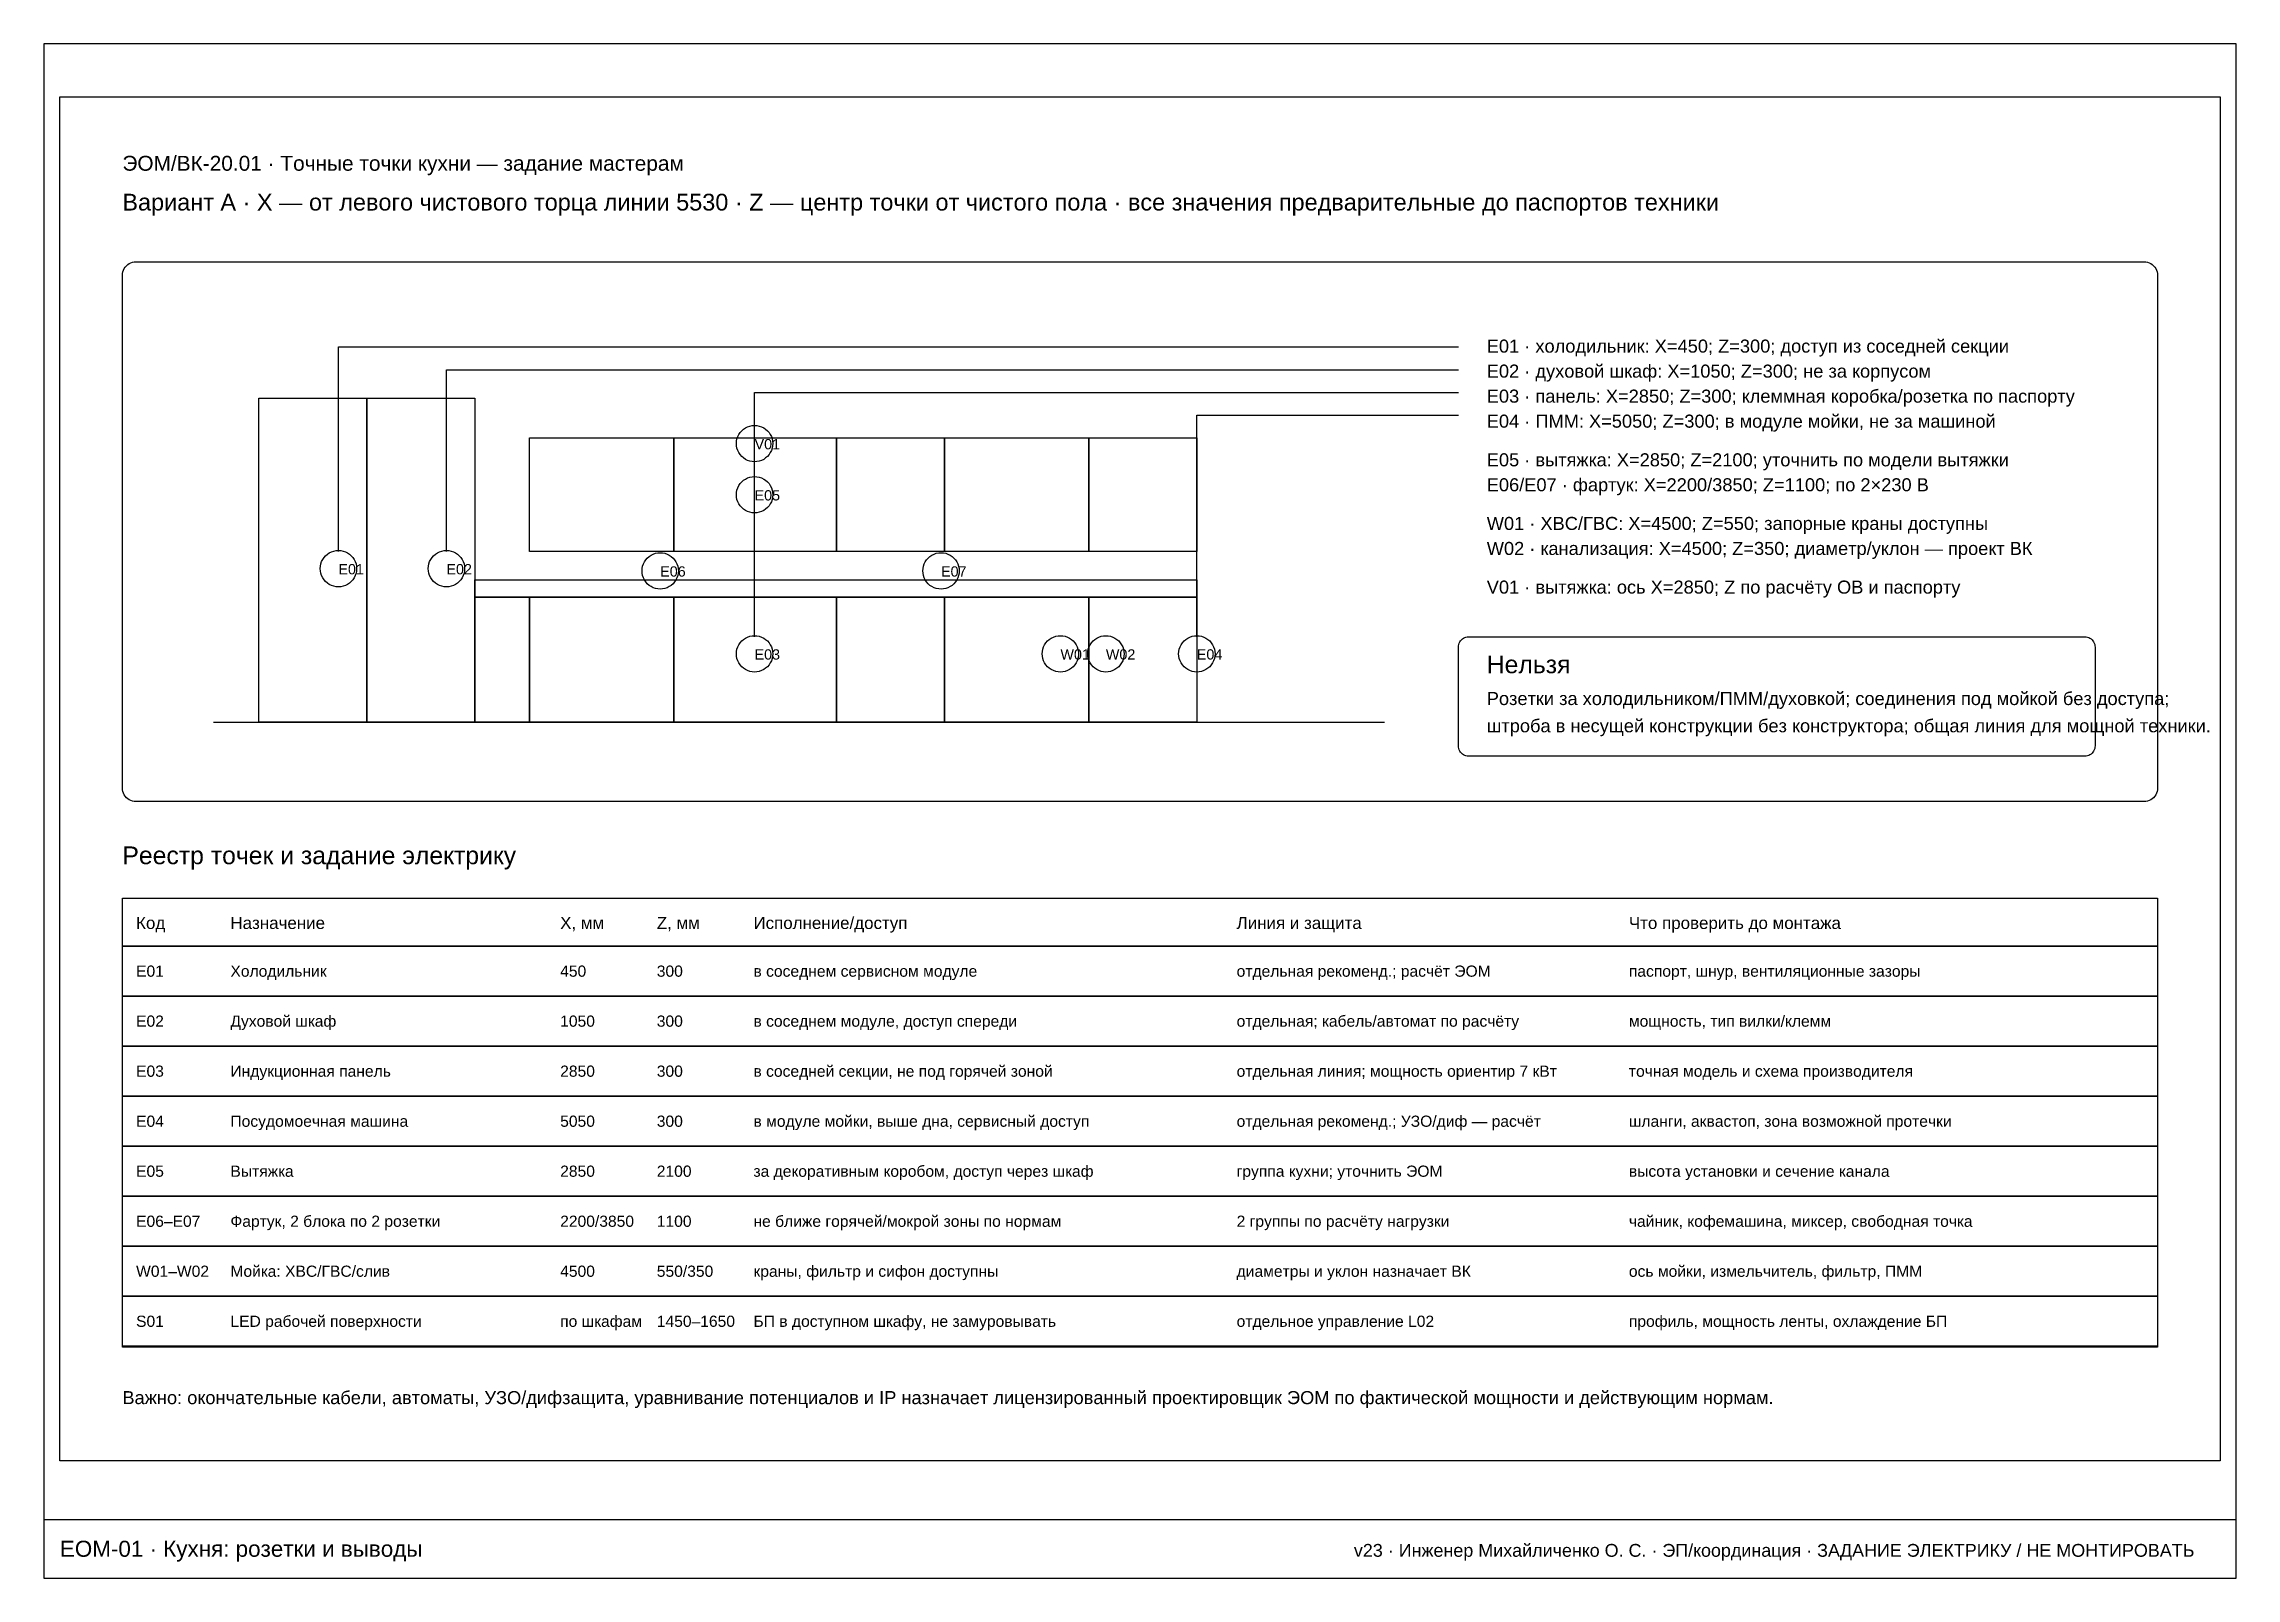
# Paper-space layout 'EOM-01' of a CAD drawing. Header units: millimetres. Extents: x 5 to 415, y 5 to 292.
import ezdxf

# ---------------------------------------------------------------- set-up
doc = ezdxf.new("R2010")
doc.units = ezdxf.units.MM
doc.linetypes.add('DASHED', pattern=[1.524, 1.27, -0.254])
for name, color, linetype in [('A-DIMS', 1, 'Continuous'), ('A-FRAME', 7, 'Continuous'), ('A-OBJECT', 8, 'Continuous'), ('A-TEXT', 7, 'Continuous'), ('A-WALL', 7, 'Continuous'), ('EOM-POWER', 2, 'DASHED'), ('VK-WATER', 5, 'Continuous')]:
    doc.layers.add(name, color=color, linetype=linetype)
doc.styles.add('ARIAL', font='arial.ttf')

psp = doc.layouts.new('EOM-01')

# ---------------------------------------------------------------- linework, layer by layer
at = {"layer": 'A-FRAME'}
psp.add_line((5, 16), (415, 16), dxfattribs=at)
psp.add_lwpolyline([(5, 5), (415, 5), (415, 292), (5, 292)], close=True, dxfattribs=at)
at = {"layer": 'A-OBJECT'}
for points in [[(8, 282.08), (412, 282.08), (412, 26.92), (8, 26.92), (8, 282.08)], [(22.25, 251.25), (397.75, 251.25), (398.09, 251.23), (398.41, 251.16), (398.73, 251.05), (399.03, 250.91), (399.31, 250.72), (399.56, 250.5), (399.78, 250.25), (399.96, 249.97), (400.11, 249.67), (400.22, 249.36), (400.28, 249.03), (400.31, 248.7), (400.31, 152.8), (400.28, 152.47), (400.22, 152.14), (400.11, 151.82), (399.96, 151.52), (399.78, 151.25), (399.56, 150.99), (399.31, 150.77), (399.03, 150.59), (398.73, 150.44), (398.41, 150.33), (398.09, 150.27), (397.75, 150.25), (22.25, 150.25), (21.91, 150.27), (21.59, 150.33), (21.27, 150.44), (20.97, 150.59), (20.69, 150.77), (20.44, 150.99), (20.22, 151.25), (20.04, 151.52), (19.89, 151.82), (19.78, 152.14), (19.72, 152.47), (19.69, 152.8), (19.69, 248.7), (19.72, 249.03), (19.78, 249.36), (19.89, 249.67), (20.04, 249.97), (20.22, 250.25), (20.44, 250.5), (20.69, 250.72), (20.97, 250.91), (21.27, 251.05), (21.59, 251.16), (21.91, 251.23), (22.25, 251.25), (22.25, 251.25)], [(45.21, 225.73), (65.41, 225.73), (65.41, 165.13), (45.21, 165.13), (45.21, 225.73)], [(65.41, 225.73), (85.61, 225.73), (85.61, 165.13), (65.41, 165.13), (65.41, 225.73)], [(95.82, 218.29), (122.82, 218.29), (122.82, 197.03), (95.82, 197.03), (95.82, 218.29)], [(122.82, 218.29), (153.23, 218.29), (153.23, 197.03), (122.82, 197.03), (122.82, 218.29)], [(141.32, 217.23), (141.29, 216.78), (141.2, 216.35), (141.06, 215.92), (140.86, 215.53), (140.62, 215.16), (140.32, 214.82), (139.99, 214.53), (139.62, 214.28), (139.22, 214.08), (138.8, 213.94), (138.36, 213.85), (137.92, 213.82), (137.47, 213.85), (137.04, 213.94), (136.62, 214.08), (136.22, 214.28), (135.85, 214.53), (135.51, 214.82), (135.22, 215.16), (134.97, 215.53), (134.77, 215.92), (134.63, 216.35), (134.54, 216.78), (134.52, 217.23), (134.54, 217.67), (134.63, 218.11), (134.77, 218.53), (134.97, 218.93), (135.22, 219.3), (135.51, 219.63), (135.85, 219.93), (136.22, 220.17), (136.62, 220.37), (137.04, 220.51), (137.47, 220.6), (137.92, 220.63), (138.36, 220.6), (138.8, 220.51), (139.22, 220.37), (139.62, 220.17), (139.99, 219.93), (140.32, 219.63), (140.62, 219.3), (140.86, 218.93), (141.06, 218.53), (141.2, 218.11), (141.29, 217.67), (141.32, 217.23), (141.32, 217.23)], [(153.23, 218.29), (173.43, 218.29), (173.43, 197.03), (153.23, 197.03), (153.23, 218.29)], [(173.43, 218.29), (200.43, 218.29), (200.43, 197.03), (173.43, 197.03), (173.43, 218.29)], [(200.43, 218.29), (220.63, 218.29), (220.63, 197.03), (200.43, 197.03), (200.43, 218.29)], [(85.61, 191.71), (220.63, 191.71), (220.63, 188.52), (85.61, 188.52), (85.61, 191.71)], [(85.61, 188.52), (95.82, 188.52), (95.82, 165.13), (85.61, 165.13), (85.61, 188.52)], [(95.82, 188.52), (122.82, 188.52), (122.82, 165.13), (95.82, 165.13), (95.82, 188.52)], [(122.82, 188.52), (153.23, 188.52), (153.23, 165.13), (122.82, 165.13), (122.82, 188.52)], [(153.23, 188.52), (173.43, 188.52), (173.43, 165.13), (153.23, 165.13), (153.23, 188.52)], [(173.43, 188.52), (200.43, 188.52), (200.43, 165.13), (173.43, 165.13), (173.43, 188.52)], [(200.43, 188.52), (220.63, 188.52), (220.63, 165.13), (200.43, 165.13), (200.43, 188.52)], [(271.45, 181.08), (386.7, 181.08), (386.95, 181.06), (387.19, 181.01), (387.43, 180.93), (387.65, 180.82), (387.86, 180.68), (388.05, 180.52), (388.22, 180.33), (388.35, 180.12), (388.46, 179.9), (388.55, 179.66), (388.59, 179.42), (388.61, 179.17), (388.61, 160.67), (388.59, 160.42), (388.55, 160.17), (388.46, 159.93), (388.35, 159.71), (388.22, 159.5), (388.05, 159.31), (387.86, 159.15), (387.65, 159.01), (387.43, 158.9), (387.19, 158.82), (386.95, 158.77), (386.7, 158.75), (271.45, 158.75), (271.2, 158.77), (270.96, 158.82), (270.72, 158.9), (270.49, 159.01), (270.29, 159.15), (270.1, 159.31), (269.93, 159.5), (269.79, 159.71), (269.68, 159.93), (269.6, 160.17), (269.55, 160.42), (269.54, 160.67), (269.54, 179.17), (269.55, 179.42), (269.6, 179.66), (269.68, 179.9), (269.79, 180.12), (269.93, 180.33), (270.1, 180.52), (270.29, 180.68), (270.49, 180.82), (270.72, 180.93), (270.96, 181.01), (271.2, 181.06), (271.45, 181.08), (271.45, 181.08)], [(19.69, 132.17), (400.31, 132.17), (400.31, 48.18), (19.69, 48.18), (19.69, 132.17)], [(19.69, 132.17), (400.31, 132.17), (400.31, 123.24), (19.69, 123.24), (19.69, 132.17)], [(19.69, 123.24), (400.31, 123.24), (400.31, 113.89), (19.69, 113.89), (19.69, 123.24)], [(19.69, 113.89), (400.31, 113.89), (400.31, 104.53), (19.69, 104.53), (19.69, 113.89)], [(19.69, 104.53), (400.31, 104.53), (400.31, 95.18), (19.69, 95.18), (19.69, 104.53)], [(19.69, 95.18), (400.31, 95.18), (400.31, 85.82), (19.69, 85.82), (19.69, 95.18)], [(19.69, 85.82), (400.31, 85.82), (400.31, 76.46), (19.69, 76.46), (19.69, 85.82)], [(19.69, 76.46), (400.31, 76.46), (400.31, 67.11), (19.69, 67.11), (19.69, 76.46)], [(19.69, 67.11), (400.31, 67.11), (400.31, 57.75), (19.69, 57.75), (19.69, 67.11)], [(19.69, 57.75), (400.31, 57.75), (400.31, 48.4), (19.69, 48.4), (19.69, 57.75)]]:
    psp.add_lwpolyline(points, close=True, dxfattribs=at)
psp.add_lwpolyline([(36.71, 165.13), (255.72, 165.13)], dxfattribs=at)
at = {"layer": 'A-WALL'}
for points in [[(60.09, 197.03), (60.09, 235.3), (269.54, 235.3)], [(80.29, 197.03), (80.29, 231.05), (269.54, 231.05)], [(137.92, 181.08), (137.92, 226.79), (269.54, 226.79)], [(220.63, 181.08), (220.63, 222.54), (269.54, 222.54)]]:
    psp.add_lwpolyline(points, dxfattribs=at)
at = {"layer": 'EOM-POWER'}
for points in [[(141.32, 207.66), (141.29, 207.21), (141.2, 206.78), (141.06, 206.36), (140.86, 205.96), (140.62, 205.59), (140.32, 205.25), (139.99, 204.96), (139.62, 204.71), (139.22, 204.51), (138.8, 204.37), (138.36, 204.28), (137.92, 204.26), (137.47, 204.28), (137.04, 204.37), (136.62, 204.51), (136.22, 204.71), (135.85, 204.96), (135.51, 205.25), (135.22, 205.59), (134.97, 205.96), (134.77, 206.36), (134.63, 206.78), (134.54, 207.21), (134.52, 207.66), (134.54, 208.1), (134.63, 208.54), (134.77, 208.96), (134.97, 209.36), (135.22, 209.73), (135.51, 210.06), (135.85, 210.36), (136.22, 210.6), (136.62, 210.8), (137.04, 210.94), (137.47, 211.03), (137.92, 211.06), (138.36, 211.03), (138.8, 210.94), (139.22, 210.8), (139.62, 210.6), (139.99, 210.36), (140.32, 210.06), (140.62, 209.73), (140.86, 209.36), (141.06, 208.96), (141.2, 208.54), (141.29, 208.1), (141.32, 207.66), (141.32, 207.66)], [(63.5, 193.84), (63.47, 193.39), (63.38, 192.96), (63.24, 192.53), (63.04, 192.14), (62.79, 191.77), (62.5, 191.43), (62.17, 191.14), (61.8, 190.89), (61.4, 190.69), (60.98, 190.55), (60.54, 190.46), (60.09, 190.43), (59.65, 190.46), (59.21, 190.55), (58.79, 190.69), (58.39, 190.89), (58.02, 191.14), (57.69, 191.43), (57.4, 191.77), (57.15, 192.14), (56.95, 192.53), (56.81, 192.96), (56.72, 193.39), (56.69, 193.84), (56.72, 194.28), (56.81, 194.72), (56.95, 195.14), (57.15, 195.54), (57.4, 195.91), (57.69, 196.24), (58.02, 196.54), (58.39, 196.78), (58.79, 196.98), (59.21, 197.12), (59.65, 197.21), (60.09, 197.24), (60.54, 197.21), (60.98, 197.12), (61.4, 196.98), (61.8, 196.78), (62.17, 196.54), (62.5, 196.24), (62.79, 195.91), (63.04, 195.54), (63.24, 195.14), (63.38, 194.72), (63.47, 194.28), (63.5, 193.84), (63.5, 193.84)], [(83.7, 193.84), (83.67, 193.39), (83.58, 192.96), (83.44, 192.53), (83.24, 192.14), (82.99, 191.77), (82.7, 191.43), (82.37, 191.14), (82, 190.89), (81.6, 190.69), (81.18, 190.55), (80.74, 190.46), (80.29, 190.43), (79.85, 190.46), (79.41, 190.55), (78.99, 190.69), (78.59, 190.89), (78.22, 191.14), (77.89, 191.43), (77.6, 191.77), (77.35, 192.14), (77.15, 192.53), (77.01, 192.96), (76.92, 193.39), (76.89, 193.84), (76.92, 194.28), (77.01, 194.72), (77.15, 195.14), (77.35, 195.54), (77.6, 195.91), (77.89, 196.24), (78.22, 196.54), (78.59, 196.78), (78.99, 196.98), (79.41, 197.12), (79.85, 197.21), (80.29, 197.24), (80.74, 197.21), (81.18, 197.12), (81.6, 196.98), (82, 196.78), (82.37, 196.54), (82.7, 196.24), (82.99, 195.91), (83.24, 195.54), (83.44, 195.14), (83.58, 194.72), (83.67, 194.28), (83.7, 193.84), (83.7, 193.84)], [(123.67, 193.41), (123.64, 192.97), (123.56, 192.53), (123.41, 192.11), (123.22, 191.71), (122.97, 191.34), (122.68, 191.01), (122.34, 190.71), (121.97, 190.47), (121.57, 190.27), (121.15, 190.13), (120.71, 190.04), (120.27, 190.01), (119.83, 190.04), (119.39, 190.13), (118.97, 190.27), (118.57, 190.47), (118.2, 190.71), (117.86, 191.01), (117.57, 191.34), (117.32, 191.71), (117.13, 192.11), (116.98, 192.53), (116.9, 192.97), (116.87, 193.41), (116.9, 193.86), (116.98, 194.29), (117.13, 194.71), (117.32, 195.11), (117.57, 195.48), (117.86, 195.82), (118.2, 196.11), (118.57, 196.36), (118.97, 196.55), (119.39, 196.7), (119.83, 196.78), (120.27, 196.81), (120.71, 196.78), (121.15, 196.7), (121.57, 196.55), (121.97, 196.36), (122.34, 196.11), (122.68, 195.82), (122.97, 195.48), (123.22, 195.11), (123.41, 194.71), (123.56, 194.29), (123.64, 193.86), (123.67, 193.41), (123.67, 193.41)], [(176.19, 193.41), (176.16, 192.97), (176.08, 192.53), (175.93, 192.11), (175.74, 191.71), (175.49, 191.34), (175.2, 191.01), (174.86, 190.71), (174.49, 190.47), (174.09, 190.27), (173.67, 190.13), (173.23, 190.04), (172.79, 190.01), (172.35, 190.04), (171.91, 190.13), (171.49, 190.27), (171.09, 190.47), (170.72, 190.71), (170.38, 191.01), (170.09, 191.34), (169.84, 191.71), (169.65, 192.11), (169.5, 192.53), (169.42, 192.97), (169.39, 193.41), (169.42, 193.86), (169.5, 194.29), (169.65, 194.71), (169.84, 195.11), (170.09, 195.48), (170.38, 195.82), (170.72, 196.11), (171.09, 196.36), (171.49, 196.55), (171.91, 196.7), (172.35, 196.78), (172.79, 196.81), (173.23, 196.78), (173.67, 196.7), (174.09, 196.55), (174.49, 196.36), (174.86, 196.11), (175.2, 195.82), (175.49, 195.48), (175.74, 195.11), (175.93, 194.71), (176.08, 194.29), (176.16, 193.86), (176.19, 193.41), (176.19, 193.41)], [(141.32, 177.89), (141.29, 177.45), (141.2, 177.01), (141.06, 176.59), (140.86, 176.19), (140.62, 175.82), (140.32, 175.48), (139.99, 175.19), (139.62, 174.94), (139.22, 174.75), (138.8, 174.6), (138.36, 174.52), (137.92, 174.49), (137.47, 174.52), (137.04, 174.6), (136.62, 174.75), (136.22, 174.94), (135.85, 175.19), (135.51, 175.48), (135.22, 175.82), (134.97, 176.19), (134.77, 176.59), (134.63, 177.01), (134.54, 177.45), (134.52, 177.89), (134.54, 178.33), (134.63, 178.77), (134.77, 179.19), (134.97, 179.59), (135.22, 179.96), (135.51, 180.3), (135.85, 180.59), (136.22, 180.84), (136.62, 181.03), (137.04, 181.18), (137.47, 181.26), (137.92, 181.29), (138.36, 181.26), (138.8, 181.18), (139.22, 181.03), (139.62, 180.84), (139.99, 180.59), (140.32, 180.3), (140.62, 179.96), (140.86, 179.59), (141.06, 179.19), (141.2, 178.77), (141.29, 178.33), (141.32, 177.89), (141.32, 177.89)], [(224.03, 177.89), (224, 177.45), (223.92, 177.01), (223.77, 176.59), (223.58, 176.19), (223.33, 175.82), (223.04, 175.48), (222.7, 175.19), (222.33, 174.94), (221.93, 174.75), (221.51, 174.6), (221.08, 174.52), (220.63, 174.49), (220.19, 174.52), (219.75, 174.6), (219.33, 174.75), (218.93, 174.94), (218.56, 175.19), (218.23, 175.48), (217.93, 175.82), (217.69, 176.19), (217.49, 176.59), (217.35, 177.01), (217.26, 177.45), (217.23, 177.89), (217.26, 178.33), (217.35, 178.77), (217.49, 179.19), (217.69, 179.59), (217.93, 179.96), (218.23, 180.3), (218.56, 180.59), (218.93, 180.84), (219.33, 181.03), (219.75, 181.18), (220.19, 181.26), (220.63, 181.29), (221.08, 181.26), (221.51, 181.18), (221.93, 181.03), (222.33, 180.84), (222.7, 180.59), (223.04, 180.3), (223.33, 179.96), (223.58, 179.59), (223.77, 179.19), (223.92, 178.77), (224, 178.33), (224.03, 177.89), (224.03, 177.89)]]:
    psp.add_lwpolyline(points, close=True, dxfattribs=at)
at = {"layer": 'VK-WATER'}
for points in [[(198.52, 177.89), (198.49, 177.45), (198.4, 177.01), (198.26, 176.59), (198.06, 176.19), (197.81, 175.82), (197.52, 175.48), (197.19, 175.19), (196.82, 174.94), (196.42, 174.75), (196, 174.6), (195.56, 174.52), (195.12, 174.49), (194.67, 174.52), (194.24, 174.6), (193.81, 174.75), (193.41, 174.94), (193.04, 175.19), (192.71, 175.48), (192.42, 175.82), (192.17, 176.19), (191.97, 176.59), (191.83, 177.01), (191.74, 177.45), (191.71, 177.89), (191.74, 178.33), (191.83, 178.77), (191.97, 179.19), (192.17, 179.59), (192.42, 179.96), (192.71, 180.3), (193.04, 180.59), (193.41, 180.84), (193.81, 181.03), (194.24, 181.18), (194.67, 181.26), (195.12, 181.29), (195.56, 181.26), (196, 181.18), (196.42, 181.03), (196.82, 180.84), (197.19, 180.59), (197.52, 180.3), (197.81, 179.96), (198.06, 179.59), (198.26, 179.19), (198.4, 178.77), (198.49, 178.33), (198.52, 177.89), (198.52, 177.89)], [(207.02, 177.89), (206.99, 177.45), (206.91, 177.01), (206.76, 176.59), (206.57, 176.19), (206.32, 175.82), (206.03, 175.48), (205.69, 175.19), (205.32, 174.94), (204.92, 174.75), (204.5, 174.6), (204.07, 174.52), (203.62, 174.49), (203.18, 174.52), (202.74, 174.6), (202.32, 174.75), (201.92, 174.94), (201.55, 175.19), (201.22, 175.48), (200.92, 175.82), (200.67, 176.19), (200.48, 176.59), (200.33, 177.01), (200.25, 177.45), (200.22, 177.89), (200.25, 178.33), (200.33, 178.77), (200.48, 179.19), (200.67, 179.59), (200.92, 179.96), (201.22, 180.3), (201.55, 180.59), (201.92, 180.84), (202.32, 181.03), (202.74, 181.18), (203.18, 181.26), (203.62, 181.29), (204.07, 181.26), (204.5, 181.18), (204.92, 181.03), (205.32, 180.84), (205.69, 180.59), (206.03, 180.3), (206.32, 179.96), (206.57, 179.59), (206.76, 179.19), (206.91, 178.77), (206.99, 178.33), (207.02, 177.89), (207.02, 177.89)]]:
    psp.add_lwpolyline(points, close=True, dxfattribs=at)

# ---------------------------------------------------------------- texts
at = {"layer": 'A-DIMS', "style": 'ARIAL'}
psp.add_text('v23 · Инженер Михайличенко О. С. · ЭП/координация · ЗАДАНИЕ ЭЛЕКТРИКУ / НЕ МОНТИРОВАТЬ', height=2.4, dxfattribs=at).set_placement((250, 9))
at = {"layer": 'A-TEXT', "style": 'ARIAL'}
for s, height, p in [('ЭОМ/ВК-20.01 · Точные точки кухни — задание мастерам', 2.7897, (19.69, 268.26)), ('Вариант A · X — от левого чистового торца линии 5530 · Z — центр точки от чистого пола · все значения предварительные до паспортов техники', 3.13844, (19.69, 260.82)), ('E01 · холодильник: X=450; Z=300; доступ из соседней секции', 2.441, (274.85, 234.24)), ('E02 · духовой шкаф: X=1050; Z=300; не за корпусом', 2.441, (274.85, 229.56)), ('E03 · панель: X=2850; Z=300; клеммная коробка/розетка по паспорту', 2.441, (274.85, 224.88)), ('E04 · ПММ: X=5050; Z=300; в модуле мойки, не за машиной', 2.441, (274.85, 220.2)), ('V01', 1.918, (137.92, 216.16)), ('E05 · вытяжка: X=2850; Z=2100; уточнить по модели вытяжки', 2.441, (274.85, 212.97)), ('E06/E07 · фартук: X=2200/3850; Z=1100; по 2×230 В', 2.441, (274.85, 208.3)), ('E05', 1.918, (137.92, 206.59)), ('W01 · ХВС/ГВС: X=4500; Z=550; запорные краны доступны', 2.441, (274.85, 201.07)), ('W02 · канализация: X=4500; Z=350; диаметр/уклон — проект ВК', 2.441, (274.85, 196.39)), ('E01', 1.918, (60.09, 192.77)), ('E02', 1.918, (80.29, 192.77)), ('E06', 1.918, (120.27, 192.35)), ('E07', 1.918, (172.79, 192.35)), ('V01 · вытяжка: ось X=2850; Z по расчёту ОВ и паспорту', 2.441, (274.85, 189.16)), ('E03', 1.918, (137.92, 176.83)), ('W01', 1.918, (195.12, 176.83)), ('W02', 1.918, (203.62, 176.83)), ('E04', 1.918, (220.63, 176.83)), ('Нельзя', 3.313, (274.85, 174.27)), ('Розетки за холодильником/ПММ/духовкой; соединения под мойкой без доступа;', 2.441, (274.85, 168.32)), ('штроба в несущей конструкции без конструктора; общая линия для мощной техники.', 2.441, (274.85, 163.22)), ('Реестр точек и задание электрику', 3.3128, (19.69, 138.55)), ('Код', 2.267, (22.25, 126.43)), ('Назначение', 2.267, (39.89, 126.43)), ('X, мм', 2.267, (101.56, 126.43)), ('Z, мм', 2.267, (119.63, 126.43)), ('Исполнение/доступ', 2.2667, (137.71, 126.43)), ('Линия и защита', 2.2667, (228.07, 126.43)), ('Что проверить до монтажа', 2.2667, (301.43, 126.43)), ('E01', 2.092, (22.25, 117.5)), ('Холодильник', 2.0923, (39.89, 117.5)), ('450', 2.092, (101.56, 117.5)), ('300', 2.092, (119.63, 117.5)), ('в соседнем сервисном модуле', 2.0923, (137.71, 117.5)), ('отдельная рекоменд.; расчёт ЭОМ', 2.0923, (228.07, 117.5)), ('паспорт, шнур, вентиляционные зазоры', 2.0923, (301.43, 117.5)), ('E02', 2.092, (22.25, 108.15)), ('Духовой шкаф', 2.0923, (39.89, 108.15)), ('1050', 2.092, (101.56, 108.15)), ('300', 2.092, (119.63, 108.15)), ('в соседнем модуле, доступ спереди', 2.0923, (137.71, 108.15)), ('отдельная; кабель/автомат по расчёту', 2.0923, (228.07, 108.15)), ('мощность, тип вилки/клемм', 2.0923, (301.43, 108.15)), ('E03', 2.092, (22.25, 98.79)), ('Индукционная панель', 2.0923, (39.89, 98.79)), ('2850', 2.092, (101.56, 98.79)), ('300', 2.092, (119.63, 98.79)), ('в соседней секции, не под горячей зоной', 2.0923, (137.71, 98.79)), ('отдельная линия; мощность ориентир 7 кВт', 2.0923, (228.07, 98.79)), ('точная модель и схема производителя', 2.0923, (301.43, 98.79)), ('E04', 2.092, (22.25, 89.43)), ('Посудомоечная машина', 2.0923, (39.89, 89.43)), ('5050', 2.092, (101.56, 89.43)), ('300', 2.092, (119.63, 89.43)), ('в модуле мойки, выше дна, сервисный доступ', 2.0923, (137.71, 89.43)), ('отдельная рекоменд.; УЗО/диф — расчёт', 2.0923, (228.07, 89.43)), ('шланги, аквастоп, зона возможной протечки', 2.0923, (301.43, 89.43)), ('E05', 2.092, (22.25, 80.08)), ('Вытяжка', 2.092, (39.89, 80.08)), ('2850', 2.092, (101.56, 80.08)), ('2100', 2.092, (119.63, 80.08)), ('за декоративным коробом, доступ через шкаф', 2.0923, (137.71, 80.08)), ('группа кухни; уточнить ЭОМ', 2.0923, (228.07, 80.08)), ('высота установки и сечение канала', 2.0923, (301.43, 80.08)), ('E06–E07', 2.092, (22.25, 70.72)), ('Фартук, 2 блока по 2 розетки', 2.0923, (39.89, 70.72)), ('2200/3850', 2.092, (101.56, 70.72)), ('1100', 2.092, (119.63, 70.72)), ('не ближе горячей/мокрой зоны по нормам', 2.0923, (137.71, 70.72)), ('2 группы по расчёту нагрузки', 2.0923, (228.07, 70.72)), ('чайник, кофемашина, миксер, свободная точка', 2.0923, (301.43, 70.72)), ('W01–W02', 2.092, (22.25, 61.37)), ('Мойка: ХВС/ГВС/слив', 2.0923, (39.89, 61.37)), ('4500', 2.092, (101.56, 61.37)), ('550/350', 2.092, (119.63, 61.37)), ('краны, фильтр и сифон доступны', 2.0923, (137.71, 61.37)), ('диаметры и уклон назначает ВК', 2.0923, (228.07, 61.37)), ('ось мойки, измельчитель, фильтр, ПММ', 2.0923, (301.43, 61.37)), ('S01', 2.092, (22.25, 52.01)), ('LED рабочей поверхности', 2.0923, (39.89, 52.01)), ('по шкафам', 2.092, (101.56, 52.01)), ('1450–1650', 2.092, (119.63, 52.01)), ('БП в доступном шкафу, не замуровывать', 2.0923, (137.71, 52.01)), ('отдельное управление L02', 2.0923, (228.07, 52.01)), ('профиль, мощность ленты, охлаждение БП', 2.0923, (301.43, 52.01)), ('Важно: окончательные кабели, автоматы, УЗО/дифзащита, уравнивание потенциалов и IP назначает лицензированный проектировщик ЭОМ по фактической мощности и действующим нормам.', 2.44101, (19.69, 37.55)), ('EOM-01 · Кухня: розетки и выводы', 3, (8, 9))]:
    psp.add_text(s, height=height, dxfattribs=at).set_placement(p)

doc.saveas('drawing.dxf')
